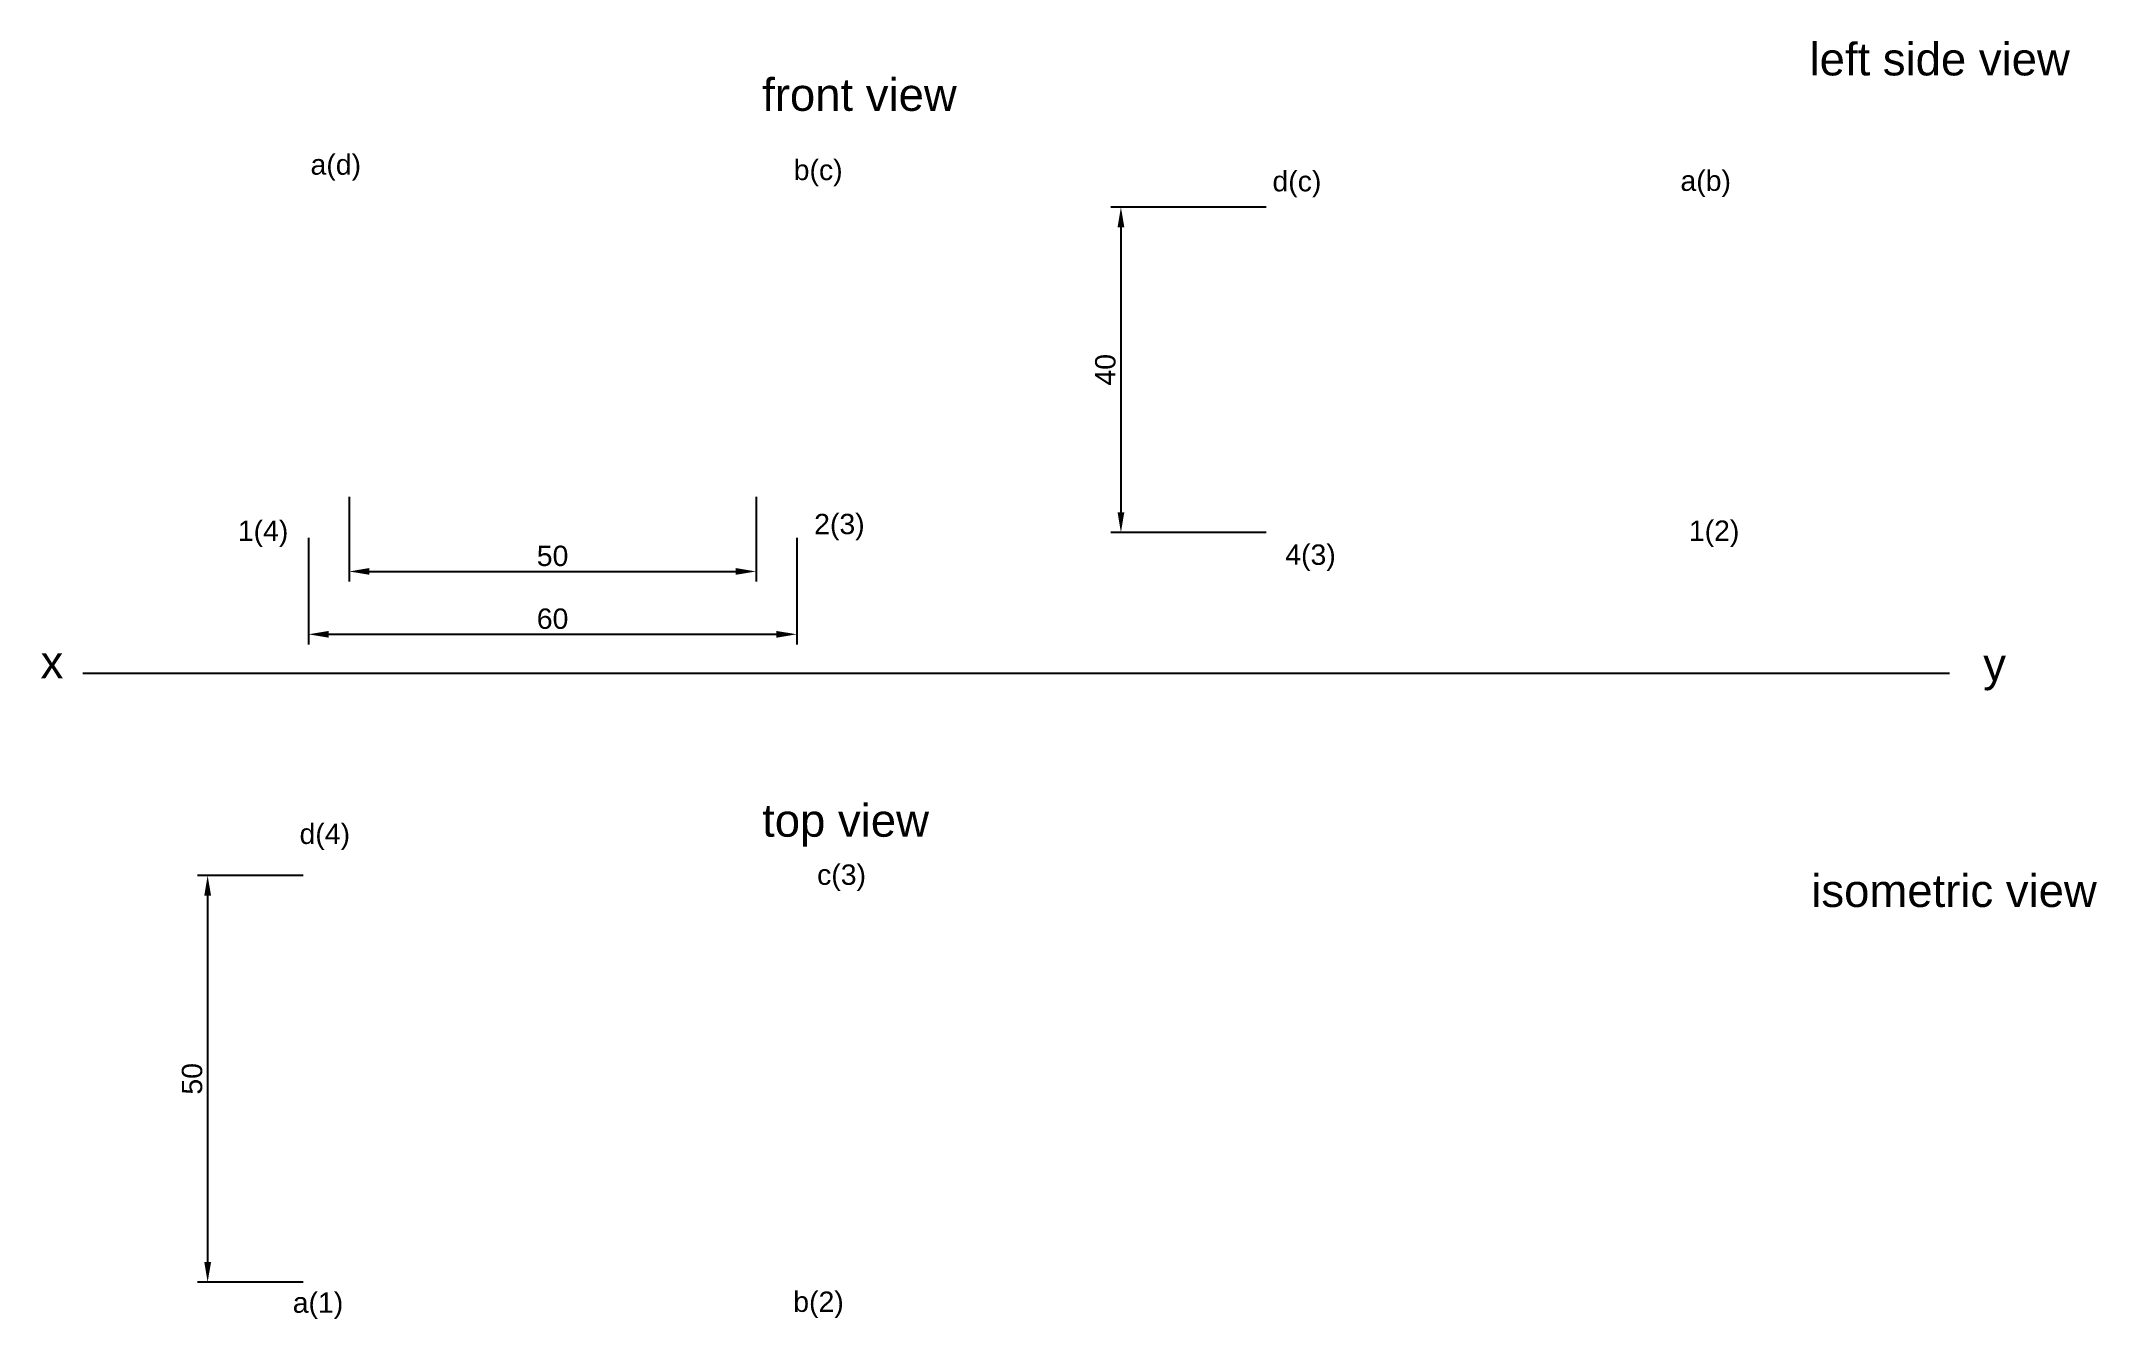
# Paper-space layout 'Layout1' of a CAD drawing. Header units: millimetres. Extents: x 4 to 257, y 23 to 180.
import ezdxf

# ---------------------------------------------------------------- set-up
doc = ezdxf.new("R2010")
doc.units = ezdxf.units.MM
doc.styles.get("Standard").update_dxf_attribs({"font": 'arial.ttf'})
doc.dimstyles.new('ISO-25', dxfattribs={"dimtxt": 2.5, "dimasz": 2.5, "dimexe": 1.25, "dimexo": 0.625, "dimtad": 1, "dimtxsty": 'Standard', "dimcen": 2.5, "dimadec": 0, "dimazin": 0, "dimtfac": 1, "dimtmove": 0, "dimatfit": 3, "dimfxl": 1, "dimarcsym": 0})

# ---------------------------------------------------------------- blocks, each defined once
blk = doc.blocks.new('*D14')
at = {"color": 0, "lineweight": -2, "transparency": 16777216}
for p, q in [((37.32, 118.83), (37.32, 105.71)), ((97.32, 118.83), (97.32, 105.71)), ((39.82, 106.96), (94.82, 106.96))]:
    blk.add_line(p, q, dxfattribs=at)
at = {"color": 0, "transparency": 16777216}
for points in [[(39.82, 107.37), (39.82, 106.54), (37.32, 106.96)], [(94.82, 107.37), (94.82, 106.54), (97.32, 106.96)]]:
    blk.add_solid(points, dxfattribs=at)
at = {"layer": 'Defpoints', "color": 0, "transparency": 16777216}
for p in [(37.32, 119.46), (97.32, 119.46), (97.32, 106.96)]:
    blk.add_point(p, dxfattribs=at)
at = {"color": 0, "transparency": 16777216, "insert": (67.32, 108.86), "char_height": 2.5, "attachment_point": 5}
blk.add_mtext('60', dxfattribs=at)
blk = doc.blocks.new('*D15')
at = {"color": 0, "lineweight": -2, "transparency": 16777216}
for p, q in [((42.32, 123.83), (42.32, 113.43)), ((92.32, 123.83), (92.32, 113.43)), ((44.82, 114.68), (89.82, 114.68))]:
    blk.add_line(p, q, dxfattribs=at)
at = {"color": 0, "transparency": 16777216}
for points in [[(44.82, 115.1), (44.82, 114.27), (42.32, 114.68)], [(89.82, 115.1), (89.82, 114.27), (92.32, 114.68)]]:
    blk.add_solid(points, dxfattribs=at)
at = {"layer": 'Defpoints', "color": 0, "transparency": 16777216}
for p in [(42.32, 124.46), (92.32, 124.46), (92.32, 114.68)]:
    blk.add_point(p, dxfattribs=at)
at = {"color": 0, "transparency": 16777216, "insert": (67.32, 116.58), "char_height": 2.5, "attachment_point": 5}
blk.add_mtext('50', dxfattribs=at)
blk = doc.blocks.new('*D16')
at = {"color": 0, "lineweight": -2, "transparency": 16777216}
for p, q in [((36.69, 77.34), (23.68, 77.34)), ((24.93, 74.84), (24.93, 29.84)), ((36.69, 27.34), (23.68, 27.34))]:
    blk.add_line(p, q, dxfattribs=at)
at = {"color": 0, "transparency": 16777216}
for points in [[(24.52, 74.84), (25.35, 74.84), (24.93, 77.34)], [(24.52, 29.84), (25.35, 29.84), (24.93, 27.34)]]:
    blk.add_solid(points, dxfattribs=at)
at = {"layer": 'Defpoints', "color": 0, "transparency": 16777216}
for p in [(37.32, 77.34), (24.93, 27.34), (37.32, 27.34)]:
    blk.add_point(p, dxfattribs=at)
at = {"color": 0, "transparency": 16777216, "insert": (23.03, 52.34), "char_height": 2.5, "attachment_point": 5, "rotation": 90}
blk.add_mtext('50', dxfattribs=at)
blk = doc.blocks.new('*D17')
at = {"color": 0, "lineweight": -2, "transparency": 16777216}
for p, q in [((154.99, 159.46), (135.91, 159.46)), ((137.16, 156.96), (137.16, 121.96)), ((154.99, 119.46), (135.91, 119.46))]:
    blk.add_line(p, q, dxfattribs=at)
at = {"color": 0, "transparency": 16777216}
for points in [[(136.75, 156.96), (137.58, 156.96), (137.16, 159.46)], [(136.75, 121.96), (137.58, 121.96), (137.16, 119.46)]]:
    blk.add_solid(points, dxfattribs=at)
at = {"layer": 'Defpoints', "color": 0, "transparency": 16777216}
for p in [(155.62, 159.46), (137.16, 119.46), (155.62, 119.46)]:
    blk.add_point(p, dxfattribs=at)
at = {"color": 0, "transparency": 16777216, "insert": (135.26, 139.46), "char_height": 2.5, "attachment_point": 5, "rotation": 90}
blk.add_mtext('40', dxfattribs=at)

psp = doc.layouts.get("Layout1")

# ---------------------------------------------------------------- linework, layer by layer
psp.add_line((9.602, 102.203), (239, 102.203))

# ---------------------------------------------------------------- texts
for s, height, p in [('left side view', 4, (221.782, 175.628)), ('front view', 4, (93.073, 171.273)), ('a(d)', 2.5, (37.575, 163.43)), ('b(c)', 2.5, (96.951, 162.764)), ('d(c)', 2.5, (155.78, 161.383)), ('a(b)', 2.5, (205.918, 161.44)), ('2(3)', 2.5, (99.463, 119.259)), ('1(4)', 2.5, (28.635, 118.422)), ('1(2)', 2.5, (206.951, 118.436)), ('4(3)', 2.5, (157.356, 115.496)), ('x', 4, (4.405, 101.564)), ('y', 4, (243.13, 101.255)), ('top view', 4, (93.073, 82.088)), ('d(4)', 2.5, (36.224, 81.197)), ('c(3)', 2.5, (99.824, 76.179)), ('a(1)', 2.5, (35.387, 23.598)), ('b(2)', 2.5, (96.895, 23.703))]:
    psp.add_text(s, height=height).set_placement(p)
at = {"insert": (221.999, 77.456), "char_height": 4, "width": 40.48929, "attachment_point": 1}
psp.add_mtext('isometric view', dxfattribs=at)

# ---------------------------------------------------------------- dimensions: what is measured, and where the dimension line sits
for base, p1, p2, picture, middle in [((137.164, 119.458), (155.617, 159.458), (155.617, 119.458), '*D17', (135.263, 139.458)), ((24.932, 27.345), (37.319, 77.345), (37.319, 27.345), '*D16', (23.03, 52.345))]:
    dim = psp.add_linear_dim(base=base, p1=p1, p2=p2, angle=90, dimstyle='ISO-25', override={"dimlfac": -1})
    dim.commit()
    dim.dimension.update_dxf_attribs({"geometry": picture, "text_midpoint": middle})
for base, p1, p2, picture, middle in [((92.319, 114.683), (42.319, 124.458), (92.319, 124.458), '*D15', (67.319, 116.584)), ((97.319, 106.957), (37.319, 119.458), (97.319, 119.458), '*D14', (67.319, 108.859))]:
    dim = psp.add_linear_dim(base=base, p1=p1, p2=p2, dimstyle='ISO-25', override={"dimlfac": -1})
    dim.commit()
    dim.dimension.update_dxf_attribs({"geometry": picture, "text_midpoint": middle})

doc.saveas('drawing.dxf')
